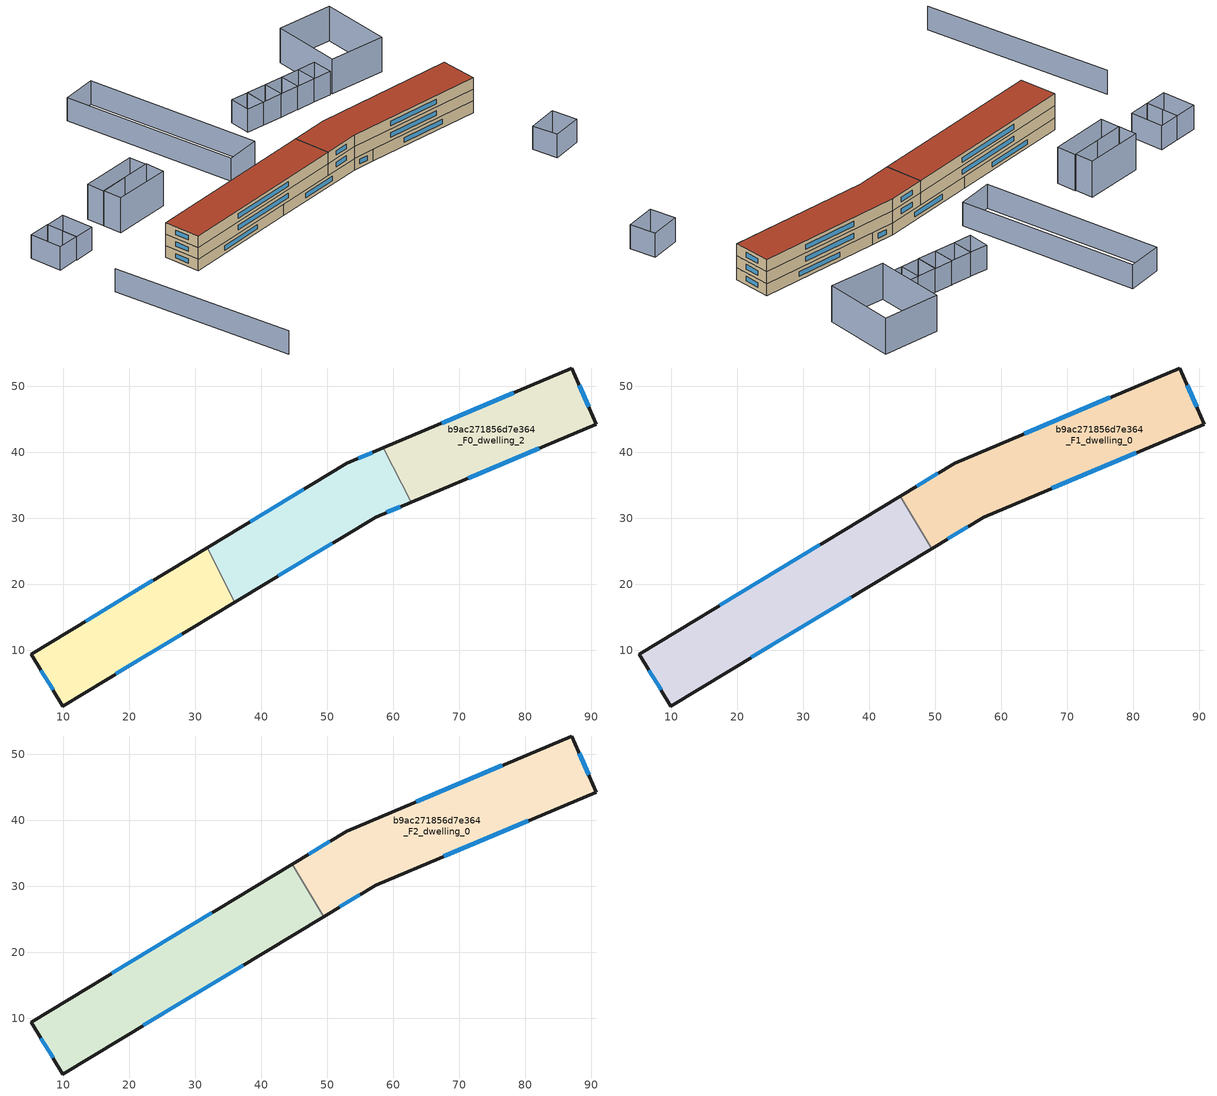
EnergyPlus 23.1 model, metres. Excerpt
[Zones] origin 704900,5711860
b9ac271856d7e364_F0_dwelling_0
 floor ground (EU_floor_Construction): 31.82,25.58 36.02,17.33 9.93,1.59 5.16,9.46 z0
 wall outside (EU_wall_Construction): 31.82,25.58 5.16,9.46 9.93,1.59 36.02,17.33 z0:3
 wall to b9ac271856d7e364_F0_dwelling_1 (EU_wall_Construction): 36.02,17.33 31.82,25.58 z0:3
 window (EU_Window_Construction): 17.99,6.45 27.96,12.47 / 6.63,7.03 8.46,4.02 / 23.59,20.6 13.39,14.44 z0.93:2.07
b9ac271856d7e364_F0_dwelling_1
 floor ground (EU_floor_Construction): 58.51,40.71 62.71,32.46 57.37,30.21 36.02,17.33 31.82,25.58 52.95,38.36 z0
 wall outside (EU_wall_Construction): 58.51,40.71 52.95,38.36 31.82,25.58 / 36.02,17.33 57.37,30.21 62.71,32.46 z0:3
 wall to b9ac271856d7e364_F0_dwelling_2 (EU_wall_Construction): 62.71,32.46 58.51,40.71 z0:3
 window (EU_Window_Construction): 46.43,34.42 38.35,29.53 / 56.79,39.99 54.67,39.09 / 59.02,30.9 61.06,31.77 / 42.61,21.31 50.78,26.23 z0.93:2.07
b9ac271856d7e364_F0_dwelling_2
 floor ground (EU_floor_Construction): 87.02,52.79 90.75,44.3 62.71,32.46 58.51,40.71 z0
 wall outside (EU_wall_Construction): 62.71,32.46 90.75,44.3 87.02,52.79 58.51,40.71 z0:3
 window (EU_Window_Construction): 78.22,49.06 67.31,44.44 / 89.6,46.92 88.17,50.17 / 71.37,36.12 82.09,40.64 z0.93:2.07
b9ac271856d7e364_F1_dwelling_0
 floor to b9ac271856d7e364_F0_dwelling_1 (EU_floor_Construction): 58.51,40.71 62.71,32.46 57.37,30.21 49.47,25.44 44.68,33.36 52.95,38.36 z3
 floor to b9ac271856d7e364_F0_dwelling_2 (EU_floor_Construction): 87.02,52.79 90.75,44.3 62.71,32.46 58.51,40.71 z3
 wall outside (EU_wall_Construction): 49.47,25.44 57.37,30.21 90.75,44.3 87.02,52.79 52.95,38.36 44.68,33.36 z3:6
 wall to b9ac271856d7e364_F1_dwelling_1 (EU_wall_Construction): 44.68,33.36 49.47,25.44 z3:6
 window (EU_Window_Construction): 51.91,26.91 54.93,28.74 / 50.4,36.82 47.23,34.9 / 76.5,48.33 63.47,42.82 / 89.6,46.92 88.17,50.17 / 67.67,34.56 80.44,39.95 z3.93:5.07
b9ac271856d7e364_F1_dwelling_1
 floor to b9ac271856d7e364_F0_dwelling_0 (EU_floor_Construction): 31.82,25.58 36.02,17.33 9.93,1.59 5.16,9.46 z3
 floor to b9ac271856d7e364_F0_dwelling_1 (EU_floor_Construction): 44.68,33.36 49.47,25.44 36.02,17.33 31.82,25.58 z3
 wall outside (EU_wall_Construction): 44.68,33.36 5.16,9.46 9.93,1.59 49.47,25.44 z3:6
 window (EU_Window_Construction): 22.14,8.95 37.26,18.08 / 6.63,7.03 8.46,4.02 / 32.48,25.98 17.36,16.84 z3.93:5.07
b9ac271856d7e364_F2_dwelling_0
 floor to b9ac271856d7e364_F1_dwelling_0 (EU_floor_Construction): 87.02,52.79 90.75,44.3 57.37,30.21 49.47,25.44 44.68,33.36 52.95,38.36 z6
 wall outside (EU_wall_Construction): 49.47,25.44 57.37,30.21 90.75,44.3 87.02,52.79 52.95,38.36 44.68,33.36 z6:9
 wall to b9ac271856d7e364_F2_dwelling_1 (EU_wall_Construction): 44.68,33.36 49.47,25.44 z6:9
 window (EU_Window_Construction): 51.91,26.91 54.93,28.74 / 50.4,36.82 47.23,34.9 / 76.5,48.33 63.47,42.82 / 89.6,46.92 88.17,50.17 / 67.67,34.56 80.44,39.95 z6.93:8.07
 roof outside (EU_roof_Construction): 90.75,44.3 87.02,52.79 52.95,38.36 44.68,33.36 49.47,25.44 57.37,30.21 z9
b9ac271856d7e364_F2_dwelling_1
 floor to b9ac271856d7e364_F1_dwelling_1 (EU_floor_Construction): 44.68,33.36 49.47,25.44 9.93,1.59 5.16,9.46 z6
 wall outside (EU_wall_Construction): 44.68,33.36 5.16,9.46 9.93,1.59 49.47,25.44 z6:9
 window (EU_Window_Construction): 22.14,8.95 37.26,18.08 / 6.63,7.03 8.46,4.02 / 32.48,25.98 17.36,16.84 z6.93:8.07
 roof outside (EU_roof_Construction): 49.47,25.44 44.68,33.36 5.16,9.46 9.93,1.59 z9
shading: -10.5,-0.5 16.38,-38.94 / 38.94,58.7 43.28,60.32 / 43.28,60.32 45.16,55.29 / 45.16,55.29 40.82,53.67 / 40.82,53.67 38.94,58.7 / 50.12,57.2 45.15,55.3 / 45.15,55.3 43.23,60.3 / 43.23,60.3 48.2,62.21 / 48.2,62.21 50.12,57.2 / 54.67,59 50.12,57.2 / 50.12,57.2 48.15,62.18 / 48.15,62.18 52.7,63.98 / 52.7,63.98 54.67,59 / -18.07,22.43 -13.82,15.35 / -13.82,15.35 -18.65,12.45 / -18.65,12.45 -22.9,19.53 / -22.9,19.53 -18.07,22.43 / -13.76,15.25 -18.01,22.32 / -18.01,22.32 -13.45,25.05 / -13.45,25.05 -9.21,17.99 / -9.21,17.99 -13.76,15.25 / 12.38,77.1 37.53,40.11 / 37.53,40.11 30.13,35.08 / 30.13,35.08 4.97,72.07 / 4.97,72.07 12.38,77.1 / 103.99,29.5 107.81,24.31 / 107.81,24.31 101.51,19.67 / 101.51,19.67 97.69,24.86 / 97.69,24.86 103.99,29.5 / 52.66,63.96 57.22,65.77 / 57.22,65.77 59.2,60.79 / 59.2,60.79 54.64,58.98 / 54.64,58.98 52.66,63.96 / 59.17,60.78 57.22,65.77 / 57.22,65.77 61.64,67.5 / 61.64,67.5 63.6,62.51 / 63.6,62.51 59.17,60.78 z0:6; -2.97,27.05 9.83,34.65 / 9.83,34.65 12.3,30.48 / 12.3,30.48 -0.5,22.88 / -0.5,22.88 -2.97,27.05 / 9.71,34.58 -3.03,27.01 / -3.03,27.01 -5.36,30.94 / -5.36,30.94 7.38,38.5 / 7.38,38.5 9.71,34.58 / 77.74,67.76 64.22,62.65 / 64.22,62.65 57.97,79.21 / 57.97,79.21 71.48,84.31 / 71.48,84.31 77.74,67.76 z0:9
[Building]
EU S2 Campaign: North Axis=0; Terrain=City; Solar Distribution=FullExterior
[Site:Location]
London: Latitude=51.5; Longitude=-0.5; Time Zone=0; Elevation=25
[SizingPeriod:WeatherFileDays]
AnnualSizingPeriod: Begin Month=1; Begin Day of Month=1; End Month=12; End Day of Month=31; Day of Week for Start Day=Monday; Use Weather File Daylight Saving Period=No; Use Weather File Rain and Snow Indicators=No
[MATERIAL]
EU_InternalMass_Material: Roughness=MediumRough; Thickness=0.1; Conductivity=1; Density=1800; Specific Heat=900; Thermal Absorptance=0.9; Solar Absorptance=0.7; Visible Absorptance=0.7
[MATERIAL:NOMASS] Roughness=MediumRough; Thermal Absorptance=0.9; Solar Absorptance=0.7; Visible Absorptance=0.7
Name | Thermal Resistance
EU_wall_NoMass | 0.53138
EU_roof_NoMass | 2.54466
EU_floor_NoMass | 1.96308
[WINDOWMATERIAL:SIMPLEGLAZINGSYSTEM]
EU_Window_SimpleGlazing: UFactor=4.07112; Solar Heat Gain Coefficient=0.85; Visible Transmittance=0.85
[CONSTRUCTION]
EU_wall_Construction: EU_wall_NoMass
EU_roof_Construction: EU_roof_NoMass
EU_floor_Construction: EU_floor_NoMass
EU_InternalMass_Construction: EU_InternalMass_Material
EU_Window_Construction: EU_Window_SimpleGlazing
[ZONE] Type=1; Multiplier=1; Ceiling Height=autocalculate; Floor Area=autocalculate; Part of Total Floor Area=Yes
Name | Volume
b9ac271856d7e364_F0_dwelling_0 | 852.202
b9ac271856d7e364_F1_dwelling_0 | 1278.33
b9ac271856d7e364_F2_dwelling_0 | 1278.34
b9ac271856d7e364_F0_dwelling_1 | 852.22
b9ac271856d7e364_F1_dwelling_1 | 1278.35
b9ac271856d7e364_F2_dwelling_1 | 1278.39
b9ac271856d7e364_F0_dwelling_2 | 852.223
[INTERNALMASS] Construction=EU_InternalMass_Construction
Name | Zone or ZoneList | Surface Area
b9ac271856d7e364_F0_dwelling_0_EU_InternalMass | b9ac271856d7e364_F0_dwelling_0 | 284.067
b9ac271856d7e364_F0_dwelling_1_EU_InternalMass | b9ac271856d7e364_F0_dwelling_1 | 284.073
b9ac271856d7e364_F0_dwelling_2_EU_InternalMass | b9ac271856d7e364_F0_dwelling_2 | 284.074
b9ac271856d7e364_F1_dwelling_0_EU_InternalMass | b9ac271856d7e364_F1_dwelling_0 | 426.114
b9ac271856d7e364_F1_dwelling_1_EU_InternalMass | b9ac271856d7e364_F1_dwelling_1 | 426.13
b9ac271856d7e364_F2_dwelling_0_EU_InternalMass | b9ac271856d7e364_F2_dwelling_0 | 426.114
b9ac271856d7e364_F2_dwelling_1_EU_InternalMass | b9ac271856d7e364_F2_dwelling_1 | 426.13
[OTHEREQUIPMENT] Fuel Type=Electricity; Design Level Calculation Method=Watts/Area; Power per Zone Floor Area=1; Fraction Latent=0; Fraction Radiant=0; Fraction Lost=0; Carbon Dioxide Generation Rate=0; EndUse Subcategory=EU_Step8_InternalGains
Name | Zone or ZoneList or Space or SpaceList | Schedule
EU_Step8_InternalGain_b9ac271856d7e364_F0_dwelling_0_f000 | b9ac271856d7e364_F0_dwelling_0 | EU_Step8_GainSchedule_b9ac271856d7e364_F0_dwelling_0_f000
EU_Step8_InternalGain_b9ac271856d7e364_F0_dwelling_1_f000 | b9ac271856d7e364_F0_dwelling_1 | EU_Step8_GainSchedule_b9ac271856d7e364_F0_dwelling_1_f000
EU_Step8_InternalGain_b9ac271856d7e364_F0_dwelling_2_f000 | b9ac271856d7e364_F0_dwelling_2 | EU_Step8_GainSchedule_b9ac271856d7e364_F0_dwelling_2_f000
EU_Step8_InternalGain_b9ac271856d7e364_F1_dwelling_0_f000 | b9ac271856d7e364_F1_dwelling_0 | EU_Step8_GainSchedule_b9ac271856d7e364_F1_dwelling_0_f000
EU_Step8_InternalGain_b9ac271856d7e364_F1_dwelling_1_f000 | b9ac271856d7e364_F1_dwelling_1 | EU_Step8_GainSchedule_b9ac271856d7e364_F1_dwelling_1_f000
EU_Step8_InternalGain_b9ac271856d7e364_F2_dwelling_0_f000 | b9ac271856d7e364_F2_dwelling_0 | EU_Step8_GainSchedule_b9ac271856d7e364_F2_dwelling_0_f000
EU_Step8_InternalGain_b9ac271856d7e364_F2_dwelling_1_f000 | b9ac271856d7e364_F2_dwelling_1 | EU_Step8_GainSchedule_b9ac271856d7e364_F2_dwelling_1_f000
[ZONEVENTILATION:DESIGNFLOWRATE] Schedule=EU_AlwaysOn; Design Flow Rate Calculation Method=AirChanges/Hour; Air Changes per Hour=0.463094; Ventilation Type=Natural; Fan Pressure Rise=0; Fan Total Efficiency=1; Constant Term Coefficient=1; Temperature Term Coefficient=0; Velocity Term Coefficient=0; Velocity Squared Term Coefficient=0; Minimum Indoor Temperature=-100; Maximum Indoor Temperature=100; Delta Temperature=-100; Minimum Outdoor Temperature=-100; Maximum Outdoor Temperature=100; Maximum Wind Speed=40
Name | Zone or ZoneList or Space or SpaceList
EU_ConstantAir_b9ac271856d7e364_F0_dwelling_0 | b9ac271856d7e364_F0_dwelling_0
EU_ConstantAir_b9ac271856d7e364_F0_dwelling_1 | b9ac271856d7e364_F0_dwelling_1
EU_ConstantAir_b9ac271856d7e364_F0_dwelling_2 | b9ac271856d7e364_F0_dwelling_2
EU_ConstantAir_b9ac271856d7e364_F1_dwelling_0 | b9ac271856d7e364_F1_dwelling_0
EU_ConstantAir_b9ac271856d7e364_F1_dwelling_1 | b9ac271856d7e364_F1_dwelling_1
EU_ConstantAir_b9ac271856d7e364_F2_dwelling_0 | b9ac271856d7e364_F2_dwelling_0
EU_ConstantAir_b9ac271856d7e364_F2_dwelling_1 | b9ac271856d7e364_F2_dwelling_1
[HVACTEMPLATE:THERMOSTAT] Constant Heating Setpoint=20; Constant Cooling Setpoint=50
EU_HeatOnly_b9ac271856d7e364_F0_dwelling_0; EU_HeatOnly_b9ac271856d7e364_F0_dwelling_1; EU_HeatOnly_b9ac271856d7e364_F0_dwelling_2; EU_HeatOnly_b9ac271856d7e364_F1_dwelling_0; EU_HeatOnly_b9ac271856d7e364_F1_dwelling_1; EU_HeatOnly_b9ac271856d7e364_F2_dwelling_0; EU_HeatOnly_b9ac271856d7e364_F2_dwelling_1
[HVACTEMPLATE:ZONE:IDEALLOADSAIRSYSTEM] System Availability Schedule=EU_AlwaysOn; Maximum Heating Supply Air Temperature=50; Minimum Cooling Supply Air Temperature=13; Maximum Heating Supply Air Humidity Ratio=0.0156; Minimum Cooling Supply Air Humidity Ratio=0.0077; Heating Limit=NoLimit; Cooling Limit=NoLimit; Heating Availability Schedule=EU_AlwaysOn; Cooling Availability Schedule=EU_CoolingOff; Dehumidification Control Type=ConstantSensibleHeatRatio; Cooling Sensible Heat Ratio=0.7; Dehumidification Setpoint=60; Humidification Control Type=None; Humidification Setpoint=30; Outdoor Air Method=None; Outdoor Air Flow Rate per Person=0.00944; Outdoor Air Flow Rate per Zone Floor Area=0; Outdoor Air Flow Rate per Zone=0; Demand Controlled Ventilation Type=None; Outdoor Air Economizer Type=NoEconomizer; Heat Recovery Type=None; Sensible Heat Recovery Effectiveness=0.7; Latent Heat Recovery Effectiveness=0.65
Name | Template Thermostat
b9ac271856d7e364_F0_dwelling_0 | EU_HeatOnly_b9ac271856d7e364_F0_dwelling_0
b9ac271856d7e364_F0_dwelling_1 | EU_HeatOnly_b9ac271856d7e364_F0_dwelling_1
b9ac271856d7e364_F0_dwelling_2 | EU_HeatOnly_b9ac271856d7e364_F0_dwelling_2
b9ac271856d7e364_F1_dwelling_0 | EU_HeatOnly_b9ac271856d7e364_F1_dwelling_0
b9ac271856d7e364_F1_dwelling_1 | EU_HeatOnly_b9ac271856d7e364_F1_dwelling_1
b9ac271856d7e364_F2_dwelling_0 | EU_HeatOnly_b9ac271856d7e364_F2_dwelling_0
b9ac271856d7e364_F2_dwelling_1 | EU_HeatOnly_b9ac271856d7e364_F2_dwelling_1
[SIZING:ZONE] Zone Cooling Design Supply Air Temperature Input Method=SupplyAirTemperature; Zone Cooling Design Supply Air Temperature=13; Zone Heating Design Supply Air Temperature Input Method=SupplyAirTemperature; Zone Heating Design Supply Air Temperature=50; Zone Cooling Design Supply Air Humidity Ratio=0.008; Zone Heating Design Supply Air Humidity Ratio=0.008; Cooling Design Air Flow Method=DesignDay; Cooling Design Air Flow Rate=0; Cooling Minimum Air Flow per Zone Floor Area=0.000762; Cooling Minimum Air Flow=0; Cooling Minimum Air Flow Fraction=0.2; Heating Design Air Flow Method=DesignDay; Heating Design Air Flow Rate=0; Heating Maximum Air Flow per Zone Floor Area=0.002032; Heating Maximum Air Flow=0.141576; Heating Maximum Air Flow Fraction=0.3; Account for Dedicated Outdoor Air System=No; Dedicated Outdoor Air System Control Strategy=NeutralSupplyAir; Dedicated Outdoor Air Low Setpoint Temperature for Design=autosize; Dedicated Outdoor Air High Setpoint Temperature for Design=autosize; Zone Load Sizing Method=Sensible Load Only No Latent Load; Zone Latent Cooling Design Supply Air Humidity Ratio Input Method=HumidityRatioDifference; Zone Cooling Design Supply Air Humidity Ratio Difference=0.005; Zone Latent Heating Design Supply Air Humidity Ratio Input Method=HumidityRatioDifference; Zone Humidification Design Supply Air Humidity Ratio Difference=0.005
b9ac271856d7e364_F0_dwelling_0; b9ac271856d7e364_F0_dwelling_1; b9ac271856d7e364_F0_dwelling_2; b9ac271856d7e364_F1_dwelling_0; b9ac271856d7e364_F1_dwelling_1; b9ac271856d7e364_F2_dwelling_0; b9ac271856d7e364_F2_dwelling_1
[SCHEDULE:CONSTANT]
Name | Hourly Value
EU_AlwaysOn | 1
EU_CoolingOff | 0
[SCHEDULE:FILE] Column Number=1; Rows to Skip at Top=0; Number of Hours of Data=8760; Column Separator=Comma; Interpolate to Timestep=No; Minutes per Item=60; Adjust Schedule for Daylight Savings=Yes
Name | File
EU_Step8_GainSchedule_b9ac271856d7e364_F0_dwelling_0_f000 | ../../schedules/b9ac271856d7e364/b9ac271856d7e364_F0_dwelling_0_f000_gain.csv
EU_Step8_GainSchedule_b9ac271856d7e364_F0_dwelling_1_f000 | ../../schedules/b9ac271856d7e364/b9ac271856d7e364_F0_dwelling_1_f000_gain.csv
EU_Step8_GainSchedule_b9ac271856d7e364_F0_dwelling_2_f000 | ../../schedules/b9ac271856d7e364/b9ac271856d7e364_F0_dwelling_2_f000_gain.csv
EU_Step8_GainSchedule_b9ac271856d7e364_F1_dwelling_0_f000 | ../../schedules/b9ac271856d7e364/b9ac271856d7e364_F1_dwelling_0_f000_gain.csv
EU_Step8_GainSchedule_b9ac271856d7e364_F1_dwelling_1_f000 | ../../schedules/b9ac271856d7e364/b9ac271856d7e364_F1_dwelling_1_f000_gain.csv
EU_Step8_GainSchedule_b9ac271856d7e364_F2_dwelling_0_f000 | ../../schedules/b9ac271856d7e364/b9ac271856d7e364_F2_dwelling_0_f000_gain.csv
EU_Step8_GainSchedule_b9ac271856d7e364_F2_dwelling_1_f000 | ../../schedules/b9ac271856d7e364/b9ac271856d7e364_F2_dwelling_1_f000_gain.csv
